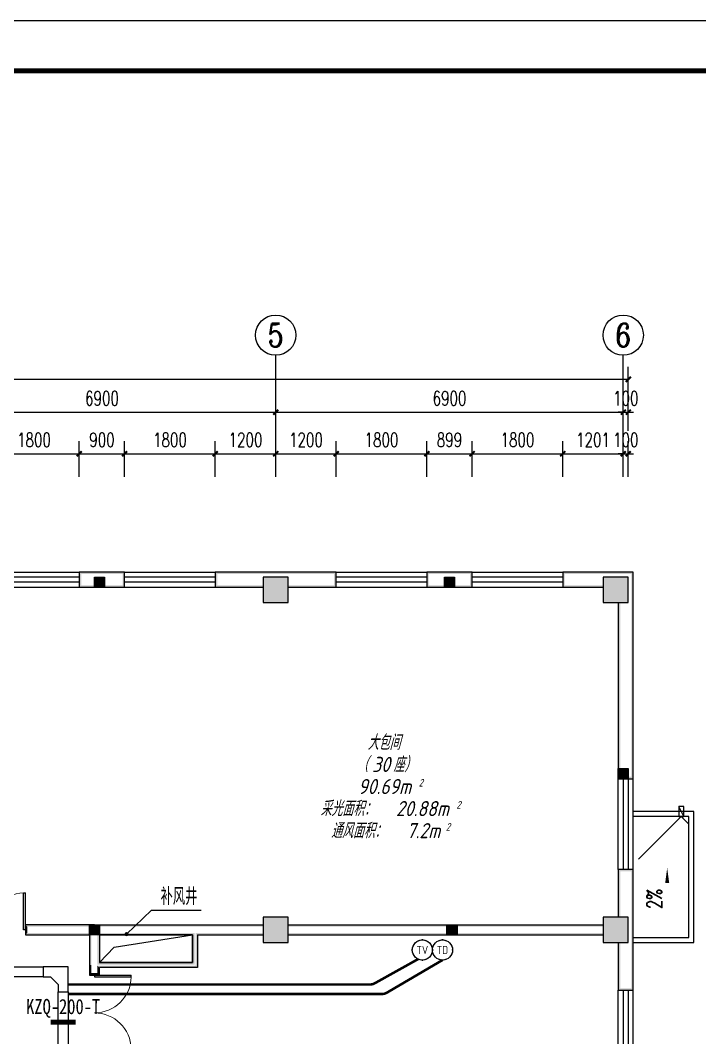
# Model space of a CAD drawing. Extents: x 1252172 to 1336272, y -987752 to -826269.
# Drawn here: x 1301857 to 1315345, y -948543 to -928352 of the extents above; entities that cross this region are included whole.
import ezdxf
from ezdxf.enums import TextEntityAlignment as Align

# ---------------------------------------------------------------- set-up
doc = ezdxf.new("R2010")
doc.units = 0
doc.header["$LTSCALE"] = 1000
doc.header["$PDSIZE"] = 50
for name, color, linetype in [('1-建筑底图', 8, 'Continuous'), ('AXIS_TEXT', 7, 'Continuous'), ('BTTK', 7, 'Continuous'), ('CABLETRAY_PDS', 4, 'Continuous'), ('EQUIP-通讯', 3, 'Continuous'), ('gz', 6, 'Continuous'), ('PUB_TITLE', 7, 'Continuous'), ('WIRE-通讯', 4, 'Continuous'), ('抗震支吊架', 2, 'Continuous'), ('电-标注', 1, 'Continuous')]:
    doc.layers.add(name, color=color, linetype=linetype)
doc.layers.add('yichutu', color=7, linetype='Continuous', true_color=0xffffff, plot=False)
doc.styles.add('_TCH_AXIS', font='COMPLEX', dxfattribs={"bigfont": 'GBCBIG'})
doc.styles.add('_TCH_DIM', font='SIMPLEX', dxfattribs={"bigfont": 'GBCBIG'})
doc.styles.add('_TEL_ATTDEF', font='GBENOR', dxfattribs={"width": 0.8, "height": 3, "bigfont": 'GBCBIG'})
doc.styles.add('_TEL_DIM', font='SIMPLEX', dxfattribs={"width": 0.8, "height": 3.5, "bigfont": 'HZTXT'})
doc.styles.add('A_DIM_T3', font='SIMPLEX', dxfattribs={"width": 0.7, "bigfont": 'HZ'})
doc.styles.add('COMPLEX', font='COMPLEX')
doc.styles.add('HZ(TK)', font='geniso.shx', dxfattribs={"width": 0.9, "bigfont": 'hztxt.shx'})
doc.styles.add('kzcad', font='', dxfattribs={"width": 0.8})
doc.styles.get("Standard").update_dxf_attribs({"font": 'gbeitc.shx', "bigfont": 'gbcbig.shx'})
doc.styles.get('kzcad').set_extended_font_data('SimSun')
doc.linetypes.add('JIEDI', pattern='A,1.25,-0.25,0.25,-0.25,0.625,["/",Standard,S=0.6,R=0,X=0,Y=-0.3],0.625,-0.25,0.25,-0.25', length=4)
doc.dimstyles.new('_TCH_ARCH&&100', dxfattribs={"dimtxt": 280, "dimasz": 100, "dimexe": 250, "dimexo": 300, "dimgap": 135, "dimtad": 1, "dimdec": 0, "dimzin": 0, "dimdsep": 46, "dimtxsty": 'A_DIM_T3', "dimblk": 'ARCHTICK', "dimcen": 0.09, "dimclrt": 7, "dimazin": 2, "dimtfac": 1, "dimtdec": 0, "dimtix": 1, "dimtmove": 2, "dimatfit": 3, "dimfxl": 150, "dimtolj": 1, "dimtzin": 0, "dimarcsym": 0})

# ---------------------------------------------------------------- blocks, each defined once
blk = doc.blocks.new('$equip$00003209')
at = {"const_width": 0.05}
blk.add_lwpolyline([(0, 0.5, -1), (0, -0.5, -1), (0, 0.5, 0.021884)], format="xyb", dxfattribs=at)
blk.add_circle((0, 0), 0.5)
for p in [(-0.5, 0), (0, 0.5), (0.5, 0), (0, -0.5)]:
    blk.add_point(p)
at = {"color": 7, "style": '_TEL_ATTDEF'}
blk.add_attdef('$TEXT$', text='', height=0.4, dxfattribs=at).set_placement((0, 0), align=Align.MIDDLE_CENTER)
at = {"color": 7, "style": '_TEL_DIM', "flags": 1}
for tag in ['A', 'REMARK']:
    blk.add_attdef(tag, text='', height=0.00002, dxfattribs=at).set_placement((0, 0), align=Align.MIDDLE_CENTER)
blk = doc.blocks.new('$equip$00003204')
at = {"const_width": 0.05}
blk.add_lwpolyline([(0, 0.5, -1), (0, -0.5, -1), (0, 0.5, 0.021884)], format="xyb", dxfattribs=at)
blk.add_circle((0, 0), 0.5)
for p in [(-0.5, 0), (0, 0.5), (0.5, 0), (0, -0.5)]:
    blk.add_point(p)
at = {"color": 7, "style": '_TEL_ATTDEF'}
blk.add_attdef('$TEXT$', text='', height=0.4, dxfattribs=at).set_placement((0, 0), align=Align.MIDDLE_CENTER)
at = {"color": 7, "style": '_TEL_DIM', "flags": 1}
for tag in ['A', 'REMARK']:
    blk.add_attdef(tag, text='', height=0.00002, dxfattribs=at).set_placement((0, 0), align=Align.MIDDLE_CENTER)
blk = doc.blocks.new('vhtemplate_2020年新竖式图框_A1')
at = {"layer": 'PUB_TITLE', "color": 7}
blk.add_lwpolyline([(0, 594), (841, 594), (841, 0), (0, 0)], close=True, dxfattribs=at)
at = {"layer": 'PUB_TITLE', "const_width": 1}
blk.add_lwpolyline([(25, 10), (831, 10), (831, 584), (25, 584)], close=True, dxfattribs=at)
at = {"layer": 'BTTK', "color": 4, "style": 'HZ(TK)', "width": 0.9}
for tag, p in [('合作单位', (796, 511.5)), ('建设单位', (796, 209.5)), ('工程名称', (796, 176.5)), ('子项名称', (806, 160)), ('图纸名称', (796, 141))]:
    blk.add_attdef(tag, text='', height=3.5, dxfattribs=at).set_placement(p, align=Align.MIDDLE_CENTER)
for tag, p in [('注册证书号', (808.5, 309.01)), ('注册印章号', (808.5, 301.01)), ('设计号', (806, 193)), ('图别', (789.75, 34)), ('图号', (822.25, 34)), ('版本号', (789.75, 26)), ('日期', (822.25, 26))]:
    blk.add_attdef(tag, text='', height=3.5, dxfattribs=at).set_placement(p, align=Align.MIDDLE)
blk = doc.blocks.new('yct-841-594-84100-59400-100-1000.0')
at = {"layer": 'yichutu', "color": 7, "true_color": 0xffffff}
blk.add_lwpolyline([(0, 0), (0, 59400), (84100, 59400), (84100, 0)], close=True, dxfattribs=at)
blk = doc.blocks.new('20220110.20364567')
at = {"layer": 'gz', "ltscale": 0.5}
blk.add_lwpolyline([(4446445, 2233675), (4446645, 2233675), (4446645, 2233875), (4446445, 2233875)], close=True, dxfattribs=at)
blk.add_solid([(4446445, 2233875), (4446645, 2233875), (4446445, 2233675), (4446645, 2233675)], dxfattribs=at)
blk = doc.blocks.new('_ArchTick')
at = {"color": 0, "linetype": 'ByBlock', "const_width": 0.4}
blk.add_lwpolyline([(-0.5, -0.5), (0.5, 0.5)], dxfattribs=at)
blk = doc.blocks.new('*D246')
at = {"layer": '1-建筑底图', "color": 0, "lineweight": -2, "transparency": 16777216}
for p, q in [((1107698, -937109), (1107698, -936486)), ((1114598, -937109), (1114598, -936486)), ((1107698, -936736), (1114598, -936736))]:
    blk.add_line(p, q, dxfattribs=at)
at = {"layer": 'Defpoints', "color": 0}
for p in [(1114598, -936736), (1107698, -937409), (1114598, -937409)]:
    blk.add_point(p, dxfattribs=at)
at = {"layer": '1-建筑底图', "color": 0, "lineweight": -2, "transparency": 16777216, "xscale": 100, "yscale": 100, "zscale": 100, "rotation": 180}
blk.add_blockref('_ArchTick', (1107698, -936736), dxfattribs=at)
at = {"layer": '1-建筑底图', "color": 0, "lineweight": -2, "transparency": 16777216, "xscale": 100, "yscale": 100, "zscale": 100}
blk.add_blockref('_ArchTick', (1114598, -936736), dxfattribs=at)
at = {"layer": '1-建筑底图', "color": 7, "transparency": 16777216, "insert": (1111148, -936461), "char_height": 280, "attachment_point": 5, "style": 'A_DIM_T3'}
blk.add_mtext('\\A1;6900', dxfattribs=at)
blk = doc.blocks.new('*D247')
at = {"layer": '1-建筑底图', "color": 0, "lineweight": -2, "transparency": 16777216}
for p, q in [((1114598, -937109), (1114598, -936486)), ((1121498, -937109), (1121498, -936486)), ((1114598, -936736), (1121498, -936736))]:
    blk.add_line(p, q, dxfattribs=at)
at = {"layer": 'Defpoints', "color": 0}
for p in [(1121498, -936736), (1114598, -937409), (1121498, -937409)]:
    blk.add_point(p, dxfattribs=at)
at = {"layer": '1-建筑底图', "color": 0, "lineweight": -2, "transparency": 16777216, "xscale": 100, "yscale": 100, "zscale": 100, "rotation": 180}
blk.add_blockref('_ArchTick', (1114598, -936736), dxfattribs=at)
at = {"layer": '1-建筑底图', "color": 0, "lineweight": -2, "transparency": 16777216, "xscale": 100, "yscale": 100, "zscale": 100}
blk.add_blockref('_ArchTick', (1121498, -936736), dxfattribs=at)
at = {"layer": '1-建筑底图', "color": 7, "transparency": 16777216, "insert": (1118048, -936461), "char_height": 280, "attachment_point": 5, "style": 'A_DIM_T3'}
blk.add_mtext('\\A1;6900', dxfattribs=at)
blk = doc.blocks.new('*D248')
at = {"layer": '1-建筑底图', "color": 0, "lineweight": -2, "transparency": 16777216}
for p, q in [((1121498, -937109), (1121498, -936486)), ((1121598, -937109), (1121598, -936486)), ((1121498, -936736), (1121398, -936736)), ((1121498, -936736), (1121598, -936736)), ((1121598, -936736), (1121698, -936736))]:
    blk.add_line(p, q, dxfattribs=at)
at = {"layer": 'Defpoints', "color": 0}
for p in [(1121598, -936736), (1121498, -937409), (1121598, -937409)]:
    blk.add_point(p, dxfattribs=at)
at = {"layer": '1-建筑底图', "color": 0, "lineweight": -2, "transparency": 16777216, "xscale": 100, "yscale": 100, "zscale": 100}
blk.add_blockref('_ArchTick', (1121498, -936736), dxfattribs=at)
at = {"layer": '1-建筑底图', "color": 0, "lineweight": -2, "transparency": 16777216, "xscale": 100, "yscale": 100, "zscale": 100, "rotation": 180}
blk.add_blockref('_ArchTick', (1121598, -936736), dxfattribs=at)
at = {"layer": '1-建筑底图', "color": 7, "transparency": 16777216, "insert": (1121548, -936461), "char_height": 280, "attachment_point": 5, "style": 'A_DIM_T3'}
blk.add_mtext('\\A1;100', dxfattribs=at)
blk = doc.blocks.new('*D250')
at = {"layer": '1-建筑底图', "color": 0, "lineweight": -2, "transparency": 16777216}
for p, q in [((1084798, -937109), (1084798, -935833)), ((1121598, -937109), (1121598, -935833)), ((1084798, -936083), (1121598, -936083))]:
    blk.add_line(p, q, dxfattribs=at)
at = {"layer": 'Defpoints', "color": 0}
for p in [(1121598, -936083), (1084798, -937409), (1121598, -937409)]:
    blk.add_point(p, dxfattribs=at)
at = {"layer": '1-建筑底图', "color": 0, "lineweight": -2, "transparency": 16777216, "xscale": 100, "yscale": 100, "zscale": 100, "rotation": 180}
blk.add_blockref('_ArchTick', (1084798, -936083), dxfattribs=at)
at = {"layer": '1-建筑底图', "color": 0, "lineweight": -2, "transparency": 16777216, "xscale": 100, "yscale": 100, "zscale": 100}
blk.add_blockref('_ArchTick', (1121598, -936083), dxfattribs=at)
at = {"layer": '1-建筑底图', "color": 7, "transparency": 16777216, "insert": (1103198, -935808), "char_height": 280, "attachment_point": 5, "style": 'A_DIM_T3'}
blk.add_mtext('\\A1;36800', dxfattribs=at)
blk = doc.blocks.new('*D270')
at = {"layer": '1-建筑底图', "color": 0, "lineweight": -2, "transparency": 16777216}
for p, q in [((1108898, -938020), (1108898, -937311)), ((1110698, -938020), (1110698, -937311)), ((1108898, -937561), (1110698, -937561))]:
    blk.add_line(p, q, dxfattribs=at)
at = {"layer": 'Defpoints', "color": 0}
for p in [(1110698, -937561), (1108898, -938320), (1110698, -938320)]:
    blk.add_point(p, dxfattribs=at)
at = {"layer": '1-建筑底图', "color": 0, "lineweight": -2, "transparency": 16777216, "xscale": 100, "yscale": 100, "zscale": 100, "rotation": 180}
blk.add_blockref('_ArchTick', (1108898, -937561), dxfattribs=at)
at = {"layer": '1-建筑底图', "color": 0, "lineweight": -2, "transparency": 16777216, "xscale": 100, "yscale": 100, "zscale": 100}
blk.add_blockref('_ArchTick', (1110698, -937561), dxfattribs=at)
at = {"layer": '1-建筑底图', "color": 7, "transparency": 16777216, "insert": (1109798, -937286), "char_height": 280, "attachment_point": 5, "style": 'A_DIM_T3'}
blk.add_mtext('\\A1;1800', dxfattribs=at)
blk = doc.blocks.new('*D271')
at = {"layer": '1-建筑底图', "color": 0, "lineweight": -2, "transparency": 16777216}
for p, q in [((1110698, -938020), (1110698, -937311)), ((1111598, -938020), (1111598, -937311)), ((1110698, -937561), (1111598, -937561))]:
    blk.add_line(p, q, dxfattribs=at)
at = {"layer": 'Defpoints', "color": 0}
for p in [(1111598, -937561), (1110698, -938320), (1111598, -938320)]:
    blk.add_point(p, dxfattribs=at)
at = {"layer": '1-建筑底图', "color": 0, "lineweight": -2, "transparency": 16777216, "xscale": 100, "yscale": 100, "zscale": 100, "rotation": 180}
blk.add_blockref('_ArchTick', (1110698, -937561), dxfattribs=at)
at = {"layer": '1-建筑底图', "color": 0, "lineweight": -2, "transparency": 16777216, "xscale": 100, "yscale": 100, "zscale": 100}
blk.add_blockref('_ArchTick', (1111598, -937561), dxfattribs=at)
at = {"layer": '1-建筑底图', "color": 7, "transparency": 16777216, "insert": (1111148, -937286), "char_height": 280, "attachment_point": 5, "style": 'A_DIM_T3'}
blk.add_mtext('\\A1;900', dxfattribs=at)
blk = doc.blocks.new('*D272')
at = {"layer": '1-建筑底图', "color": 0, "lineweight": -2, "transparency": 16777216}
for p, q in [((1111598, -938020), (1111598, -937311)), ((1113398, -938020), (1113398, -937311)), ((1111598, -937561), (1113398, -937561))]:
    blk.add_line(p, q, dxfattribs=at)
at = {"layer": 'Defpoints', "color": 0}
for p in [(1113398, -937561), (1111598, -938320), (1113398, -938320)]:
    blk.add_point(p, dxfattribs=at)
at = {"layer": '1-建筑底图', "color": 0, "lineweight": -2, "transparency": 16777216, "xscale": 100, "yscale": 100, "zscale": 100, "rotation": 180}
blk.add_blockref('_ArchTick', (1111598, -937561), dxfattribs=at)
at = {"layer": '1-建筑底图', "color": 0, "lineweight": -2, "transparency": 16777216, "xscale": 100, "yscale": 100, "zscale": 100}
blk.add_blockref('_ArchTick', (1113398, -937561), dxfattribs=at)
at = {"layer": '1-建筑底图', "color": 7, "transparency": 16777216, "insert": (1112498, -937286), "char_height": 280, "attachment_point": 5, "style": 'A_DIM_T3'}
blk.add_mtext('\\A1;1800', dxfattribs=at)
blk = doc.blocks.new('*D273')
at = {"layer": '1-建筑底图', "color": 0, "lineweight": -2, "transparency": 16777216}
for p, q in [((1113398, -938020), (1113398, -937311)), ((1114598, -938020), (1114598, -937311)), ((1113398, -937561), (1114598, -937561))]:
    blk.add_line(p, q, dxfattribs=at)
at = {"layer": 'Defpoints', "color": 0}
for p in [(1114598, -937561), (1113398, -938320), (1114598, -938320)]:
    blk.add_point(p, dxfattribs=at)
at = {"layer": '1-建筑底图', "color": 0, "lineweight": -2, "transparency": 16777216, "xscale": 100, "yscale": 100, "zscale": 100, "rotation": 180}
blk.add_blockref('_ArchTick', (1113398, -937561), dxfattribs=at)
at = {"layer": '1-建筑底图', "color": 0, "lineweight": -2, "transparency": 16777216, "xscale": 100, "yscale": 100, "zscale": 100}
blk.add_blockref('_ArchTick', (1114598, -937561), dxfattribs=at)
at = {"layer": '1-建筑底图', "color": 7, "transparency": 16777216, "insert": (1113998, -937286), "char_height": 280, "attachment_point": 5, "style": 'A_DIM_T3'}
blk.add_mtext('\\A1;1200', dxfattribs=at)
blk = doc.blocks.new('*D274')
at = {"layer": '1-建筑底图', "color": 0, "lineweight": -2, "transparency": 16777216}
for p, q in [((1114598, -938020), (1114598, -937311)), ((1115798, -938020), (1115798, -937311)), ((1114598, -937561), (1115798, -937561))]:
    blk.add_line(p, q, dxfattribs=at)
at = {"layer": 'Defpoints', "color": 0}
for p in [(1115798, -937561), (1114598, -938320), (1115798, -938320)]:
    blk.add_point(p, dxfattribs=at)
at = {"layer": '1-建筑底图', "color": 0, "lineweight": -2, "transparency": 16777216, "xscale": 100, "yscale": 100, "zscale": 100, "rotation": 180}
blk.add_blockref('_ArchTick', (1114598, -937561), dxfattribs=at)
at = {"layer": '1-建筑底图', "color": 0, "lineweight": -2, "transparency": 16777216, "xscale": 100, "yscale": 100, "zscale": 100}
blk.add_blockref('_ArchTick', (1115798, -937561), dxfattribs=at)
at = {"layer": '1-建筑底图', "color": 7, "transparency": 16777216, "insert": (1115198, -937286), "char_height": 280, "attachment_point": 5, "style": 'A_DIM_T3'}
blk.add_mtext('\\A1;1200', dxfattribs=at)
blk = doc.blocks.new('*D275')
at = {"layer": '1-建筑底图', "color": 0, "lineweight": -2, "transparency": 16777216}
for p, q in [((1115798, -938020), (1115798, -937311)), ((1117598, -938020), (1117598, -937311)), ((1115798, -937561), (1117598, -937561))]:
    blk.add_line(p, q, dxfattribs=at)
at = {"layer": 'Defpoints', "color": 0}
for p in [(1117598, -937561), (1115798, -938320), (1117598, -938320)]:
    blk.add_point(p, dxfattribs=at)
at = {"layer": '1-建筑底图', "color": 0, "lineweight": -2, "transparency": 16777216, "xscale": 100, "yscale": 100, "zscale": 100, "rotation": 180}
blk.add_blockref('_ArchTick', (1115798, -937561), dxfattribs=at)
at = {"layer": '1-建筑底图', "color": 0, "lineweight": -2, "transparency": 16777216, "xscale": 100, "yscale": 100, "zscale": 100}
blk.add_blockref('_ArchTick', (1117598, -937561), dxfattribs=at)
at = {"layer": '1-建筑底图', "color": 7, "transparency": 16777216, "insert": (1116698, -937286), "char_height": 280, "attachment_point": 5, "style": 'A_DIM_T3'}
blk.add_mtext('\\A1;1800', dxfattribs=at)
blk = doc.blocks.new('*D276')
at = {"layer": '1-建筑底图', "color": 0, "lineweight": -2, "transparency": 16777216}
for p, q in [((1117598, -938020), (1117598, -937311)), ((1118497, -938020), (1118497, -937311)), ((1117598, -937561), (1118497, -937561))]:
    blk.add_line(p, q, dxfattribs=at)
at = {"layer": 'Defpoints', "color": 0}
for p in [(1118497, -937561), (1117598, -938320), (1118497, -938320)]:
    blk.add_point(p, dxfattribs=at)
at = {"layer": '1-建筑底图', "color": 0, "lineweight": -2, "transparency": 16777216, "xscale": 100, "yscale": 100, "zscale": 100, "rotation": 180}
blk.add_blockref('_ArchTick', (1117598, -937561), dxfattribs=at)
at = {"layer": '1-建筑底图', "color": 0, "lineweight": -2, "transparency": 16777216, "xscale": 100, "yscale": 100, "zscale": 100}
blk.add_blockref('_ArchTick', (1118497, -937561), dxfattribs=at)
at = {"layer": '1-建筑底图', "color": 7, "transparency": 16777216, "insert": (1118047, -937286), "char_height": 280, "attachment_point": 5, "style": 'A_DIM_T3'}
blk.add_mtext('\\A1;899', dxfattribs=at)
blk = doc.blocks.new('*D277')
at = {"layer": '1-建筑底图', "color": 0, "lineweight": -2, "transparency": 16777216}
for p, q in [((1118497, -938020), (1118497, -937311)), ((1120297, -938020), (1120297, -937311)), ((1118497, -937561), (1120297, -937561))]:
    blk.add_line(p, q, dxfattribs=at)
at = {"layer": 'Defpoints', "color": 0}
for p in [(1120297, -937561), (1118497, -938320), (1120297, -938320)]:
    blk.add_point(p, dxfattribs=at)
at = {"layer": '1-建筑底图', "color": 0, "lineweight": -2, "transparency": 16777216, "xscale": 100, "yscale": 100, "zscale": 100, "rotation": 180}
blk.add_blockref('_ArchTick', (1118497, -937561), dxfattribs=at)
at = {"layer": '1-建筑底图', "color": 0, "lineweight": -2, "transparency": 16777216, "xscale": 100, "yscale": 100, "zscale": 100}
blk.add_blockref('_ArchTick', (1120297, -937561), dxfattribs=at)
at = {"layer": '1-建筑底图', "color": 7, "transparency": 16777216, "insert": (1119397, -937286), "char_height": 280, "attachment_point": 5, "style": 'A_DIM_T3'}
blk.add_mtext('\\A1;1800', dxfattribs=at)
blk = doc.blocks.new('*D278')
at = {"layer": '1-建筑底图', "color": 0, "lineweight": -2, "transparency": 16777216}
for p, q in [((1120297, -938020), (1120297, -937311)), ((1121498, -938020), (1121498, -937311)), ((1120297, -937561), (1121498, -937561))]:
    blk.add_line(p, q, dxfattribs=at)
at = {"layer": 'Defpoints', "color": 0}
for p in [(1121498, -937561), (1120297, -938320), (1121498, -938320)]:
    blk.add_point(p, dxfattribs=at)
at = {"layer": '1-建筑底图', "color": 0, "lineweight": -2, "transparency": 16777216, "xscale": 100, "yscale": 100, "zscale": 100, "rotation": 180}
blk.add_blockref('_ArchTick', (1120297, -937561), dxfattribs=at)
at = {"layer": '1-建筑底图', "color": 0, "lineweight": -2, "transparency": 16777216, "xscale": 100, "yscale": 100, "zscale": 100}
blk.add_blockref('_ArchTick', (1121498, -937561), dxfattribs=at)
at = {"layer": '1-建筑底图', "color": 7, "transparency": 16777216, "insert": (1120897, -937286), "char_height": 280, "attachment_point": 5, "style": 'A_DIM_T3'}
blk.add_mtext('\\A1;1201', dxfattribs=at)
blk = doc.blocks.new('*D279')
at = {"layer": '1-建筑底图', "color": 0, "lineweight": -2, "transparency": 16777216}
for p, q in [((1121498, -938020), (1121498, -937311)), ((1121598, -938020), (1121598, -937311)), ((1121498, -937561), (1121398, -937561)), ((1121498, -937561), (1121598, -937561)), ((1121598, -937561), (1121698, -937561))]:
    blk.add_line(p, q, dxfattribs=at)
at = {"layer": 'Defpoints', "color": 0}
for p in [(1121598, -937561), (1121498, -938320), (1121598, -938320)]:
    blk.add_point(p, dxfattribs=at)
at = {"layer": '1-建筑底图', "color": 0, "lineweight": -2, "transparency": 16777216, "xscale": 100, "yscale": 100, "zscale": 100}
blk.add_blockref('_ArchTick', (1121498, -937561), dxfattribs=at)
at = {"layer": '1-建筑底图', "color": 0, "lineweight": -2, "transparency": 16777216, "xscale": 100, "yscale": 100, "zscale": 100, "rotation": 180}
blk.add_blockref('_ArchTick', (1121598, -937561), dxfattribs=at)
at = {"layer": '1-建筑底图', "color": 7, "transparency": 16777216, "insert": (1121548, -937286), "char_height": 280, "attachment_point": 5, "style": 'A_DIM_T3'}
blk.add_mtext('\\A1;100', dxfattribs=at)
blk = doc.blocks.new('$WINLIB2D$00000001')
at = {"color": 0}
for points in [[(-0.5, 0.5), (-0.5, -0.5)], [(-0.5, 0.5), (0.5, 0.5)], [(0.5, -0.5), (0.5, 0.5)], [(0.5, 0.167), (-0.5, 0.167)], [(0.5, -0.167), (-0.5, -0.167)], [(-0.5, -0.5), (0.5, -0.5)]]:
    blk.add_lwpolyline(points, dxfattribs=at)
blk = doc.blocks.new('$DorLib2D$00000002')
for p, q in [((-0.5, 0), (-0.5, 0.4875)), ((-0.475, 0.4875), (-0.5, 0.4875)), ((-0.475, 0), (-0.475, 0.4875)), ((0.475, 0), (0.475, 0.4875)), ((0.475, 0.4875), (0.5, 0.4875)), ((0.5, 0), (0.5, 0.4875)), ((-0.5, 0), (-0.475, 0)), ((0.5, 0), (0.475, 0))]:
    blk.add_line(p, q)
at = {"lineweight": 13}
for centre, start, end in [((-0.4875, 0), 0, 88.53072), ((0.4875, 0), 91.46928, 180)]:
    blk.add_arc(centre, 0.4875, start, end, dxfattribs=at)
blk = doc.blocks.new('_AXISO')
blk.add_circle((0, 0), 0.5)
at = {"layer": 'AXIS_TEXT', "style": 'COMPLEX', "width": 1.041667}
blk.add_attdef('A', text='', height=0.56, dxfattribs=at).set_placement((-0.25, -0.28), (0.25, -0.28), align=Align.FIT)
blk = doc.blocks.new('1-2层建筑底图')
at = {"layer": '1-建筑底图'}
for points in [[(1111597.5, -939910), (1110697.5, -939910), (1110737.5, -939950), (1111557.5, -939950)], [(1110697.5, -939910), (1110697.5, -940210), (1110737.5, -940170), (1110737.5, -939950)], [(1111597.5, -940210), (1111597.5, -939910), (1111557.5, -939950), (1111557.5, -940170)], [(1114597.5, -939910), (1113397.5, -939910), (1113437.5, -939950), (1114597.5, -939950)], [(1113397.5, -939910), (1113397.5, -940210), (1113437.5, -940170), (1113437.5, -939950)], [(1114847.5, -940510), (1114847.5, -940010), (1114347.5, -940010), (1114347.5, -940510)], [(1114847.5, -940010), (1114347.5, -940010), (1114387.5, -940050), (1114807.5, -940050)], [(1114347.5, -940010), (1114347.5, -940510), (1114387.5, -940470), (1114387.5, -940050)], [(1115797.5, -939910), (1114597.5, -939910), (1114597.5, -939950), (1115757.5, -939950)], [(1114847.5, -940510), (1114847.5, -940010), (1114807.5, -940050), (1114807.5, -940470)], [(1115797.5, -940210), (1115797.5, -939910), (1115757.5, -939950), (1115757.5, -940170)], [(1118496.9, -939910), (1117597.5, -939910), (1117637.5, -939950), (1118456.9, -939950)], [(1117597.5, -939910), (1117597.5, -940210), (1117637.5, -940170), (1117637.5, -939950)], [(1118496.9, -940210), (1118496.9, -939910), (1118456.9, -939950), (1118456.9, -940170)], [(1121697.5, -939910), (1120296.9, -939910), (1120336.9, -939950), (1121657.5, -939950)], [(1120296.9, -939910), (1120296.9, -940210), (1120336.9, -940170), (1120336.9, -939950)], [(1121597.5, -940510), (1121597.5, -940010), (1121097.5, -940010), (1121097.5, -940510)], [(1121597.5, -940010), (1121097.5, -940010), (1121137.5, -940050), (1121557.5, -940050)], [(1121097.5, -940010), (1121097.5, -940510), (1121137.5, -940470), (1121137.5, -940050)], [(1121597.5, -940510), (1121597.5, -940010), (1121557.5, -940050), (1121557.5, -940470)], [(1121697.5, -944010.3), (1121697.5, -939910), (1121657.5, -939950), (1121657.5, -943970.3)], [(1110697.5, -940210), (1111597.5, -940210), (1111557.5, -940170), (1110737.5, -940170)], [(1114347.5, -940210), (1114347.5, -940170), (1113437.5, -940170), (1113397.5, -940210)], [(1114847.5, -940170), (1114847.5, -940210), (1115797.5, -940210), (1115757.5, -940170)], [(1117597.5, -940210), (1118496.9, -940210), (1118456.9, -940170), (1117637.5, -940170)], [(1121097.5, -940210), (1121097.5, -940170), (1120336.9, -940170), (1120296.9, -940210)], [(1114347.5, -940510), (1114847.5, -940510), (1114807.5, -940470), (1114387.5, -940470)], [(1121097.5, -940510), (1121597.5, -940510), (1121557.5, -940470), (1121137.5, -940470)], [(1121437.5, -940510), (1121397.5, -940510), (1121397.5, -944010.3), (1121437.5, -943970.3)], [(1121397.5, -944010.3), (1121697.5, -944010.3), (1121657.5, -943970.3), (1121437.5, -943970.3)], [(1121697.5, -945810.3), (1121397.5, -945810.3), (1121437.5, -945850.3), (1121657.5, -945850.3)], [(1121397.5, -946760), (1121437.5, -946760), (1121437.5, -945850.3), (1121397.5, -945810.3)], [(1121697.5, -947010), (1121697.5, -945810.3), (1121657.5, -945850.3), (1121657.5, -947010)], [(1114847.5, -947260), (1114847.5, -946760), (1114347.5, -946760), (1114347.5, -947260)], [(1114847.5, -946760), (1114347.5, -946760), (1114387.5, -946800), (1114807.5, -946800)], [(1114347.5, -946760), (1114347.5, -947260), (1114387.5, -947220), (1114387.5, -946800)], [(1114847.5, -947260), (1114847.5, -946760), (1114807.5, -946800), (1114807.5, -947220)], [(1121597.5, -947260), (1121597.5, -946760), (1121097.5, -946760), (1121097.5, -947260)], [(1121597.5, -946760), (1121097.5, -946760), (1121137.5, -946800), (1121557.5, -946800)], [(1121097.5, -946760), (1121097.5, -947260), (1121137.5, -947220), (1121137.5, -946800)], [(1121597.5, -947260), (1121597.5, -946760), (1121557.5, -946800), (1121557.5, -947220)], [(1110997.5, -946910), (1109627.5, -946910), (1109667.5, -946950), (1110997.5, -946950)], [(1109627.5, -946910), (1109627.5, -947110), (1109667.5, -947070), (1109667.5, -946950)], [(1110997.5, -946910), (1112997.7, -946910), (1112997.7, -946950), (1110997.5, -946950)], [(1114347.5, -946950), (1114347.5, -946910), (1112997.7, -946910), (1112997.7, -946950)], [(1121097.5, -946950), (1121097.5, -946910), (1114847.5, -946910), (1114847.5, -946950)], [(1109627.5, -947110), (1110897.5, -947110), (1110937.5, -947070), (1109667.5, -947070)], [(1110897.5, -947110), (1110897.5, -947710), (1110937.5, -947710), (1110937.5, -947070)], [(1111097.5, -947110), (1111097.5, -947660), (1111057.5, -947700), (1111057.5, -947070)], [(1111097.5, -947110), (1112947.7, -947110), (1112987.7, -947070), (1111057.5, -947070)], [(1112947.7, -947110), (1112947.7, -947660), (1112987.7, -947700), (1112987.7, -947070)], [(1113047.7, -947110), (1113047.7, -947760), (1113007.7, -947720), (1113007.7, -947070)], [(1114347.5, -947110), (1114347.5, -947070), (1113007.7, -947070), (1113047.7, -947110)], [(1121097.5, -947110), (1121097.5, -947070), (1114847.5, -947070), (1114847.5, -947110)], [(1121697.5, -948210), (1121697.5, -947010), (1121657.5, -947010), (1121657.5, -948170)], [(1114347.5, -947260), (1114847.5, -947260), (1114807.5, -947220), (1114387.5, -947220)], [(1121097.5, -947260), (1121597.5, -947260), (1121557.5, -947220), (1121137.5, -947220)], [(1121437.5, -947260), (1121397.5, -947260), (1121397.5, -948210), (1121437.5, -948170)], [(1110897.5, -947710), (1110897.5, -947908.5), (1110937.5, -947868.5), (1110937.5, -947710)], [(1112947.7, -947660), (1111097.5, -947660), (1111057.5, -947700), (1112987.7, -947700)], [(1111097.5, -947908.5), (1111097.5, -947760), (1111057.5, -947720), (1111057.5, -947868.5)], [(1113047.7, -947760), (1111097.5, -947760), (1111057.5, -947720), (1113007.7, -947720)], [(1110897.5, -947908.5), (1111097.5, -947908.5), (1111057.5, -947868.5), (1110937.5, -947868.5)], [(1121397.5, -948210), (1121697.5, -948210), (1121657.5, -948170), (1121437.5, -948170)]]:
    blk.add_hatch(color=256, dxfattribs=at).paths.add_polyline_path(points)
for p, q in [((1114597.5, -937409.2), (1114597.5, -935607.2)), ((1121497.5, -937409.2), (1121497.5, -935607.2)), ((1111597.5, -939910), (1110697.5, -939910)), ((1110697.5, -939910), (1110697.5, -940210)), ((1111597.5, -940210), (1111597.5, -939910)), ((1114597.5, -939910), (1113397.5, -939910)), ((1113397.5, -939910), (1113397.5, -940210)), ((1114847.5, -940010), (1114347.5, -940010)), ((1114347.5, -940010), (1114347.5, -940510)), ((1115797.5, -939910), (1114597.5, -939910)), ((1114847.5, -940510), (1114847.5, -940010)), ((1115797.5, -940210), (1115797.5, -939910)), ((1118496.9, -939910), (1117597.5, -939910)), ((1117597.5, -939910), (1117597.5, -940210)), ((1118496.9, -940210), (1118496.9, -939910)), ((1121697.5, -939910), (1120296.9, -939910)), ((1120296.9, -939910), (1120296.9, -940210)), ((1121597.5, -940010), (1121097.5, -940010)), ((1121097.5, -940010), (1121097.5, -940510)), ((1121597.5, -940510), (1121597.5, -940010)), ((1121697.5, -944010.3), (1121697.5, -939910)), ((1110697.5, -940210), (1111597.5, -940210)), ((1113397.5, -940210), (1114347.5, -940210)), ((1114847.5, -940210), (1115797.5, -940210)), ((1117597.5, -940210), (1118496.9, -940210)), ((1120296.9, -940210), (1121097.5, -940210)), ((1114347.5, -940510), (1114847.5, -940510)), ((1121097.5, -940510), (1121597.5, -940510)), ((1121397.5, -940510), (1121397.5, -944010.3)), ((1121397.5, -944010.3), (1121697.5, -944010.3)), ((1122649.2, -944760), (1121799.2, -945610)), ((1122799.2, -944910), (1122649.2, -944760)), ((1121697.5, -945810.3), (1121397.5, -945810.3)), ((1121397.5, -945810.3), (1121397.5, -946760)), ((1121697.5, -947010), (1121697.5, -945810.3)), ((1111636.6, -947095.9), (1112130.2, -946620.3)), ((1112130.2, -946620.3), (1113117.3, -946620.3)), ((1114847.5, -946760), (1114347.5, -946760)), ((1114347.5, -946760), (1114347.5, -947260)), ((1114847.5, -947260), (1114847.5, -946760)), ((1121597.5, -946760), (1121097.5, -946760)), ((1121097.5, -946760), (1121097.5, -947260)), ((1121597.5, -947260), (1121597.5, -946760)), ((1110997.5, -946910), (1109627.5, -946910)), ((1109627.5, -946910), (1109627.5, -947110)), ((1110997.5, -946910), (1112997.7, -946910)), ((1112997.7, -946910), (1114347.5, -946910)), ((1114847.5, -946910), (1121097.5, -946910)), ((1109627.5, -947110), (1110897.5, -947110)), ((1110897.5, -947110), (1110897.5, -947710)), ((1111097.5, -947110), (1111097.5, -947660)), ((1111097.5, -947110), (1112947.7, -947110)), ((1112947.7, -947110), (1112947.7, -947660)), ((1113047.7, -947110), (1113047.7, -947760)), ((1113047.7, -947110), (1114347.5, -947110)), ((1114847.5, -947110), (1121097.5, -947110)), ((1121697.5, -948210), (1121697.5, -947010)), ((1114347.5, -947260), (1114847.5, -947260)), ((1121097.5, -947260), (1121597.5, -947260)), ((1121397.5, -947260), (1121397.5, -948210)), ((1110897.5, -947710), (1110897.5, -947908.5)), ((1112947.7, -947660), (1111097.5, -947660)), ((1111097.5, -947908.5), (1111097.5, -947760)), ((1113047.7, -947760), (1111097.5, -947760)), ((1110897.5, -947908.5), (1111097.5, -947908.5)), ((1121397.5, -948210), (1121697.5, -948210))]:
    blk.add_line(p, q, dxfattribs=at)
for points in [[(1121697.5, -947260), (1122897.5, -947260), (1122897.5, -944660), (1121697.5, -944660)], [(1122699.2, -944760), (1122699.2, -944760), (1122699.2, -944560), (1122599.2, -944560), (1122599.2, -944760), (1122699.2, -944760), (1122599.2, -944560)], [(1121697.5, -947160), (1122797.5, -947160), (1122797.5, -944760), (1121697.5, -944760)], [(1111097.5, -947660), (1111391.2, -947351.3), (1112947.7, -947110)]]:
    blk.add_lwpolyline(points, dxfattribs=at)
blk.add_lwpolyline([(1122370.2, -947028.4, 0, 0, 0), (1122370.2, -945781.4, 0, 80, 0), (1122370.2, -946081.4, 0, 0, 0)], format="xyseb", dxfattribs=at)
blk.add_lwpolyline([(1112947.7, -947110), (1111097.5, -947110), (1111097.5, -947660), (1112947.7, -947660)], close=True, dxfattribs=at)
at = {"layer": '1-建筑底图', "const_width": 40}
blk.add_lwpolyline([(1111622.2, -947109.8, 1), (1111651, -947082, 1)], format="xyb", close=True, dxfattribs=at)
at = {"layer": '1-建筑底图'}
ref = blk.add_blockref('_AXISO', (1114597.5, -935207.2), dxfattribs=dict(at, xscale=800, yscale=800, zscale=800))
ref.add_attrib('A', '5', dxfattribs={"layer": 'AXIS_TEXT', "height": 465.9, "style": '_TCH_AXIS'}).set_placement((1114442.2, -935440.2), (1114752.8, -935440.2), align=Align.FIT)
ref = blk.add_blockref('_AXISO', (1121497.5, -935207.2), dxfattribs=dict(at, xscale=800, yscale=800, zscale=800))
ref.add_attrib('A', '6', dxfattribs={"layer": 'AXIS_TEXT', "height": 465.9, "style": '_TCH_AXIS'}).set_placement((1121342.2, -935440.2), (1121652.8, -935440.2), align=Align.FIT)
for name, p, xscale, yscale, zscale, rotation in [('$WINLIB2D$00000001', (1109797.5, -940060), -1800, 300, -1800, 180), ('$WINLIB2D$00000001', (1112497.5, -940060), -1800, 300, -1800, 180), ('$WINLIB2D$00000001', (1116697.5, -940060), -1800, 300, -1800, 180), ('$WINLIB2D$00000001', (1119396.9, -940060), -1800, 300, -1800, 180), ('$WINLIB2D$00000001', (1121547.5, -944910.3), 1800, -300, 1800, 90), ('$DorLib2D$00000002', (1110997.5, -948658.5), -1500, 1500, -1500, 270), ('$WINLIB2D$00000001', (1121547.5, -949110), 1800, -300, 1800, 90)]:
    blk.add_blockref(name, p, dxfattribs=dict(at, xscale=xscale, yscale=yscale, zscale=zscale, rotation=rotation))
at = {"layer": '1-建筑底图', "ltscale": 0.5, "xscale": -1, "rotation": 180}
for p in [(-3335447, 1293664.7), (-3328497, 1293664.7), (-3325047, 1289864.4), (-3335547, 1286764.7), (-3328447, 1286764.7)]:
    blk.add_blockref('20220110.20364567', p, dxfattribs=at)
at = {"layer": '1-建筑底图', "xscale": 1500, "yscale": 1500, "zscale": 1500}
blk.add_blockref('$DorLib2D$00000002', (1108877.5, -947010), dxfattribs=at)
at = {"layer": '1-建筑底图'}
for s, height, p in [('大包间', 300, (1116421, -943439.4)), ('（', 300, (1116211, -943877.4)), ('30', 300, (1116511, -943877.4)), ('座）', 300, (1116931, -943877.4)), ('90.69m', 300, (1116233.5, -944315.4)), ('2', 150, (1117435.6, -944165.4)), ('采光面积：', 300, (1115484.6, -944753.4)), ('20.88m', 300, (1116984.6, -944753.4)), ('2', 150, (1118184.6, -944603.4)), ('通风面积：', 300, (1115694.6, -945191.4)), ('7.2m', 300, (1117194.6, -945191.4)), ('2', 150, (1117974.6, -945041.4))]:
    blk.add_text(s, height=height, dxfattribs=at).set_placement(p)
at = {"layer": '1-建筑底图', "color": 7, "style": '_TCH_DIM'}
blk.add_text('补风井', height=337.59, dxfattribs=at).set_placement((1112312.3, -946515.3))
at = {"layer": '1-建筑底图', "color": 7, "style": '_TCH_DIM', "width": 0.705882}
blk.add_text('2%%%', height=297.5, rotation=90, dxfattribs=at).set_placement((1122265.2, -946594.9))
at = {"layer": '1-建筑底图'}
for p1, p2, distance, picture, middle in [((1084797.5, -937409.2), (1121597.5, -937409.2), 1326.5, '*D250', (1103197.5, -935807.8)), ((1107697.5, -937409.2), (1114597.5, -937409.2), 673.6, '*D246', (1111147.5, -936460.7)), ((1114597.5, -937409.2), (1121497.5, -937409.2), 673.6, '*D247', (1118047.5, -936460.7)), ((1121497.5, -937409.2), (1121597.5, -937409.2), 673.6, '*D248', (1121547.5, -936460.7)), ((1108897.5, -938320.5), (1110697.5, -938320.5), 759, '*D270', (1109797.5, -937286.4)), ((1110697.5, -938320.5), (1111597.5, -938320.5), 759, '*D271', (1111147.5, -937286.4)), ((1111597.5, -938320.5), (1113397.5, -938320.5), 759, '*D272', (1112497.5, -937286.4)), ((1113397.5, -938320.5), (1114597.5, -938320.5), 759, '*D273', (1113997.5, -937286.4)), ((1114597.5, -938320.5), (1115797.5, -938320.5), 759, '*D274', (1115197.5, -937286.4)), ((1115797.5, -938320.5), (1117597.5, -938320.5), 759, '*D275', (1116697.5, -937286.4)), ((1117597.5, -938320.5), (1118496.9, -938320.5), 759, '*D276', (1118047.2, -937286.4)), ((1118496.9, -938320.5), (1120296.9, -938320.5), 759, '*D277', (1119396.9, -937286.4)), ((1120296.9, -938320.5), (1121497.5, -938320.5), 759, '*D278', (1120897.2, -937286.4)), ((1121497.5, -938320.5), (1121597.5, -938320.5), 759, '*D279', (1121547.5, -937286.4))]:
    dim = blk.add_aligned_dim(p1=p1, p2=p2, distance=distance, dimstyle='_TCH_ARCH&&100', dxfattribs=at)
    dim.commit()
    dim.dimension.update_dxf_attribs({"geometry": picture, "text_midpoint": middle})

msp = doc.modelspace()

# ---------------------------------------------------------------- linework, layer by layer
at = {"layer": 'CABLETRAY_PDS', "linetype": 'ByBlock'}
for p, q in [((1287191, -947135), (1302307, -947135)), ((1302307, -947135), (1302307, -947335)), ((1302307, -947335), (1287191, -947335)), ((1302607, -947635), (1302807, -947635)), ((1302607, -966266), (1302607, -947635)), ((1302807, -947635), (1302807, -966266))]:
    msp.add_line(p, q, dxfattribs=at)
at = {"layer": 'CABLETRAY_PDS', "linetype": 'JIEDI'}
for p, q in [((1302807, -947135), (1302307, -947135)), ((1302307, -947135), (1302307, -947335)), ((1302807, -947635), (1302807, -947135)), ((1302307, -947335), (1302457, -947335)), ((1302457, -947335), (1302607, -947485)), ((1302607, -947485), (1302607, -947635)), ((1302607, -947635), (1302807, -947635))]:
    msp.add_line(p, q, dxfattribs=at)
at = {"layer": 'WIRE-通讯', "linetype": 'Continuous', "const_width": 50}
for points in [[(1302807, -947488), (1308798, -947488, 0.127852), (1308895, -947463), (1309755, -946984)], [(1302807, -947677), (1309036, -947677, 0.133394), (1309137, -947649), (1310239, -947003)]]:
    msp.add_lwpolyline(points, format="xyb", dxfattribs=at)
at = {"layer": '抗震支吊架', "color": 2, "const_width": 100}
msp.add_lwpolyline([(1302457, -948235), (1302957, -948235)], dxfattribs=at)

# ---------------------------------------------------------------- block references
at = {"layer": '1-建筑底图'}
msp.add_blockref('1-2层建筑底图', (192330, 607), dxfattribs=at)
at = {"layer": 'EQUIP-通讯', "linetype": 'JIEDI', "xscale": 400, "yscale": 400, "zscale": 400}
for name, p, values in [('$equip$00003204', (1309839, -946803), {'$TEXT$': 'TV'}), ('$equip$00003209', (1310239, -946803), {'$TEXT$': 'TD'})]:
    msp.add_blockref(name, p, dxfattribs=at).add_auto_attribs(values)
at = {"layer": 'yichutu'}
msp.add_blockref('yct-841-594-84100-59400-100-1000.0', (1252172, -987752), dxfattribs=at)
at = {"layer": '电-标注', "xscale": 100, "yscale": 100, "zscale": 100}
msp.add_blockref('vhtemplate_2020年新竖式图框_A1', (1252172, -987752), dxfattribs=at)

# ---------------------------------------------------------------- texts
at = {"layer": '抗震支吊架', "color": 2, "style": 'kzcad', "width": 0.8}
msp.add_text('KZQ-200-T', height=300, rotation=359.8854, dxfattribs=at).set_placement((1302707, -948075), align=Align.CENTER)

doc.saveas('drawing.dxf')
